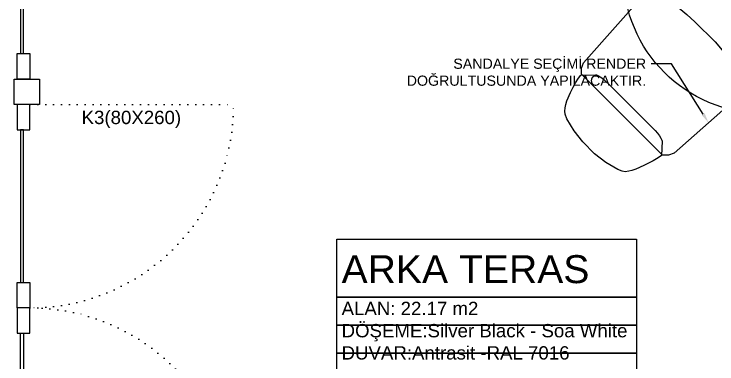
# Model space of a CAD drawing. Header units: millimetres. Extents: x 7687 to 15428, y -715 to 4028.
# Drawn here: x 10109.2 to 10385.3, y 800.1 to 937.7 of the extents above; entities that cross this region are included whole.
import ezdxf
from ezdxf import colors
from ezdxf.entities.mleader import LeaderData, LeaderLine
from ezdxf.math import Vec2, Vec3

# ---------------------------------------------------------------- set-up
doc = ezdxf.new("R2010")
doc.units = ezdxf.units.MM
for name, pattern in [('14.022_CEKIRDEKLER_SAFTLAR_+51.00$0$ACAD_ISO07W100', [3, 0, -3]), ('ACAD_ISO07W100', [3, 0, -3]), ('CONTINUA', [0])]:
    doc.linetypes.add(name, pattern=pattern)
for name, color, linetype in [('0-MOBIL', 3, 'CONTINUA'), ('LAMİNANT MASA', 121, 'Continuous'), ('YAZI', 121, 'Continuous')]:
    doc.layers.add(name, color=color, linetype=linetype)
for name, color, linetype, lineweight in [('A-tefris-yazi', 141, 'Continuous', 5), ('Sarkıt Ayd.', 50, 'ACAD_ISO07W100', 0), ('SS_FURNITURE', 23, 'Continuous', 25), ('yazı', 7, 'Continuous', 20)]:
    doc.layers.add(name, color=color, linetype=linetype, lineweight=lineweight)
doc.styles.add('OTEL AKSARAY', font='', dxfattribs={"width": 0.8})
doc.styles.add('ROMANC', font='arial.ttf')
doc.styles.get("Standard").update_dxf_attribs({"font": 'arial.ttf'})
doc.styles.get('OTEL AKSARAY').set_extended_font_data('FrankRuehl')

# ---------------------------------------------------------------- blocks, each defined once
blk = doc.blocks.new('fxtgd')
at = {"layer": 'Sarkıt Ayd.', "linetype": '14.022_CEKIRDEKLER_SAFTLAR_+51.00$0$ACAD_ISO07W100'}
for centre, radius in [((47577.87, 3685.46), 6), ((47587.87, 3681.37), 3.6), ((47577.16, 3672.82), 8.75), ((47589.2, 3674.2), 5.55)]:
    blk.add_circle(centre, radius, dxfattribs=at)
at = {"layer": 'Sarkıt Ayd.', "insert": (47575.13, 3681.18), "char_height": 4.08, "attachment_point": 1, "style": 'OTEL AKSARAY'}
blk.add_mtext_dynamic_manual_height_columns('Sark{\\fArial|b0|i0|c162|p34;ıt 1}', width=49.5719, gutter_width=425, heights=[0], dxfattribs=at)
blk = doc.blocks.new('LAKE BOYALI MDF')
at = {"layer": 'LAMİNANT MASA'}
blk.add_circle((47554.37, 3964.93), 55, dxfattribs=at)
at = {"layer": 'Sarkıt Ayd.'}
blk.add_blockref('fxtgd', (-27.42, 290.34), dxfattribs=at)
at = {"layer": 'yazı', "insert": (47518.45, 4003.04), "char_height": 4.08, "attachment_point": 1, "style": 'ROMANC'}
blk.add_mtext_dynamic_manual_height_columns('{\\fArial|b0|i0|c177|p34;LAKE BOYALI \\PRAL 6014\\PTABLASI }110 cm', width=49.5719, gutter_width=425, heights=[0], dxfattribs=at)
blk = doc.blocks.new('A$C45576B5D')
for points, elevation in [([(0, 45.99), (16.66, 14.04), (18.37, 12.42), (20.59, 11.58), (61.76, 29.87), (62.63, 32.08), (62.58, 34.44), (50.04, 68.21), (47.77, 69.95), (44.71, 70.58), (41.3, 70.12), (31.58, 66.66), (27.59, 65.16), (17.31, 60.59), (13.53, 58.64), (9.56, 56.5), (4.44, 53.75), (1.81, 51.52), (0.23, 48.84)], 3.76), ([(20.87, 11.3), (21.76, 10), (23.25, 8.22), (24.42, 6.92), (25.98, 5.2), (28.46, 2.69), (29.66, 1.69), (30.75, 0.97), (31.91, 0.3), (33.16, 0.01), (34.93, 0), (40.38, 0.94), (45.73, 2.56), (51.7, 5.21), (56.48, 8.09), (60.84, 11.51), (62.07, 12.88), (62.69, 14), (62.97, 15.31), (63.21, 16.58), (63.36, 18.08), (63.17, 21.61), (62.95, 24.01), (62.74, 25.84), (62.31, 28.03), (61.83, 29.5), (56.59, 31.67), (56.08, 31.77), (55.28, 31.71), (54.24, 31.49), (53, 31.13), (51.63, 30.64), (50.22, 30.05), (39.21, 25.16), (28.2, 20.27), (26.82, 19.62), (25.55, 18.94), (24.45, 18.26), (23.58, 17.63), (23, 17.08), (22.73, 16.63)], 13)]:
    blk.add_lwpolyline(points, close=True, dxfattribs=dict(elevation=elevation))

msp = doc.modelspace()

# ---------------------------------------------------------------- linework, layer by layer
at = {"layer": '0-MOBIL', "color": 240, "linetype": '14.022_CEKIRDEKLER_SAFTLAR_+51.00$0$ACAD_ISO07W100', "true_color": 0xed1f24}
msp.add_line((10115.46, 902.17), (10195.46, 902.17), dxfattribs=at)
at = {"layer": '0-MOBIL'}
for points in [[(10111.71, 922.17), (10112.96, 922.17), (10112.96, 1091.22), (10111.71, 1091.22)], [(10119.21, 902.17), (10109.21, 902.17), (10109.21, 912.17), (10119.21, 912.17)]]:
    msp.add_lwpolyline(points, close=True, dxfattribs=at)
at = {"layer": '0-MOBIL', "color": 61, "true_color": 0xedee99}
msp.add_lwpolyline([(10110.46, 922.17), (10115.46, 922.17), (10115.46, 912.17), (10110.46, 912.17)], close=True, dxfattribs=at)
at = {"layer": '0-MOBIL', "color": 240, "true_color": 0xed1f24}
for points in [[(10110.46, 892.17), (10115.46, 892.17), (10115.46, 902.17), (10110.46, 902.17)], [(10111.71, 832.17), (10112.96, 832.17), (10112.96, 892.17), (10111.71, 892.17)], [(10110.46, 832.17), (10115.46, 832.17), (10115.46, 822.17), (10110.46, 822.17)], [(10110.46, 812.17), (10115.46, 812.17), (10115.46, 822.17), (10110.46, 822.17)], [(10111.71, 812.17), (10112.96, 812.17), (10112.96, 752.17), (10111.71, 752.17)]]:
    msp.add_lwpolyline(points, close=True, dxfattribs=at)
at = {"layer": '0-MOBIL', "color": 240, "linetype": '14.022_CEKIRDEKLER_SAFTLAR_+51.00$0$ACAD_ISO07W100', "true_color": 0xed1f24}
for centre, start, end in [((10115.46, 902.17), 270, 360), ((10115.46, 742.17), 0, 90)]:
    msp.add_arc(centre, 80, start, end, dxfattribs=at)
at = {"layer": 'YAZI'}
for points in [[(10235.93, 849.12), (10353.66, 849.12), (10353.66, 826.34), (10235.93, 826.34)], [(10235.93, 826.34), (10353.66, 826.34), (10353.66, 815.35), (10235.93, 815.35)], [(10235.93, 815.35), (10353.66, 815.35), (10353.66, 804.37), (10235.93, 804.37)], [(10235.93, 804.37), (10353.66, 804.37), (10353.66, 793.39), (10235.93, 793.39)]]:
    msp.add_lwpolyline(points, close=True, dxfattribs=at)

# ---------------------------------------------------------------- block references
at = {"layer": 'SS_FURNITURE', "xscale": -1, "rotation": 338.9523480858343}
msp.add_blockref('A$C45576B5D', (10378.98, 863.99, -3.76), dxfattribs=at)
at = {"layer": 'YAZI'}
msp.add_blockref('LAKE BOYALI MDF', (-37150.84, -3011.27), dxfattribs=at)

# ---------------------------------------------------------------- texts
at = {"layer": 'yazı', "char_height": 12.75, "attachment_point": 1, "style": 'ROMANC'}
for s, insert in [('{\\H0.41111x;K3(80X260)}', (10135.75, 899.69, -0.68)), ('{\\H0.86275x;ARKA TERAS\\P\\H0.47651x;ALAN: 22.17 m2\\PDÖŞEME\\fArial|b0|i0|c177|p34;:\\fArial|b0|i0|c162|p34;Silver Black \\fArial|b0|i0|c177|p34;- \\fArial|b0|i0|c162|p34;Soa White\\PDUVAR\\fArial|b0|i0|c177|p34;:\\fArial|b0|i0|c162|p34;Antrasit \\fArial|b0|i0|c177|p34;-\\fArial|b0|i0|c162|p34;RAL\\fArial|b0|i0|c177|p34; 7016}', (10237.86, 842.89))]:
    msp.add_mtext_dynamic_manual_height_columns(s, width=252.8052, gutter_width=425, heights=[0], dxfattribs=dict(at, insert=insert))

# ---------------------------------------------------------------- leaders
at = {"layer": 'A-tefris-yazi', "color": 241, "true_color": 0xf7abae}
ml = msp.add_multileader_mtext('Standard', dxfattribs=at)
ml.set_content('SANDALYE SEÇİMİ RENDER\\PDOĞRULTUSUNDA YAPILACAKTIR.', color=(247, 171, 174))
ml.set_leader_properties()
ml.build(insert=Vec2(0, 0))
ctx = ml.context
ctx.base_point, ctx.plane_origin = Vec3(10262.34, 918.17), Vec3(10381.99, 894.99)
ctx.text_align_type = 2
notes = []
notes.append((ctx, [(0, (1, 1, 0), (10367.5, 918.17), (-1, 0), 8, [(0, [(10381.99, 894.99)], 0, [])])]))
ctx.mtext.insert, ctx.mtext.rotation, ctx.mtext.alignment, ctx.mtext.flow_direction = Vec3(10357.5, 920.2), 6.283185, 3, 5
for ctx, leaders in notes:
    for number, flags, end, landing, length, lines in leaders:
        leader = LeaderData()
        leader.index, (leader.has_last_leader_line, leader.has_dogleg_vector, leader.attachment_direction) = number, flags
        leader.last_leader_point, leader.dogleg_vector, leader.dogleg_length = Vec3(end), Vec3(landing), length
        for number, points, colour, breaks in lines:
            line = LeaderLine()
            line.index, line.vertices, line.color, line.breaks = number, Vec3.list(points), colors.encode_raw_color(colour), breaks
            leader.lines.append(line)
        ctx.leaders.append(leader)

doc.saveas('drawing.dxf')
